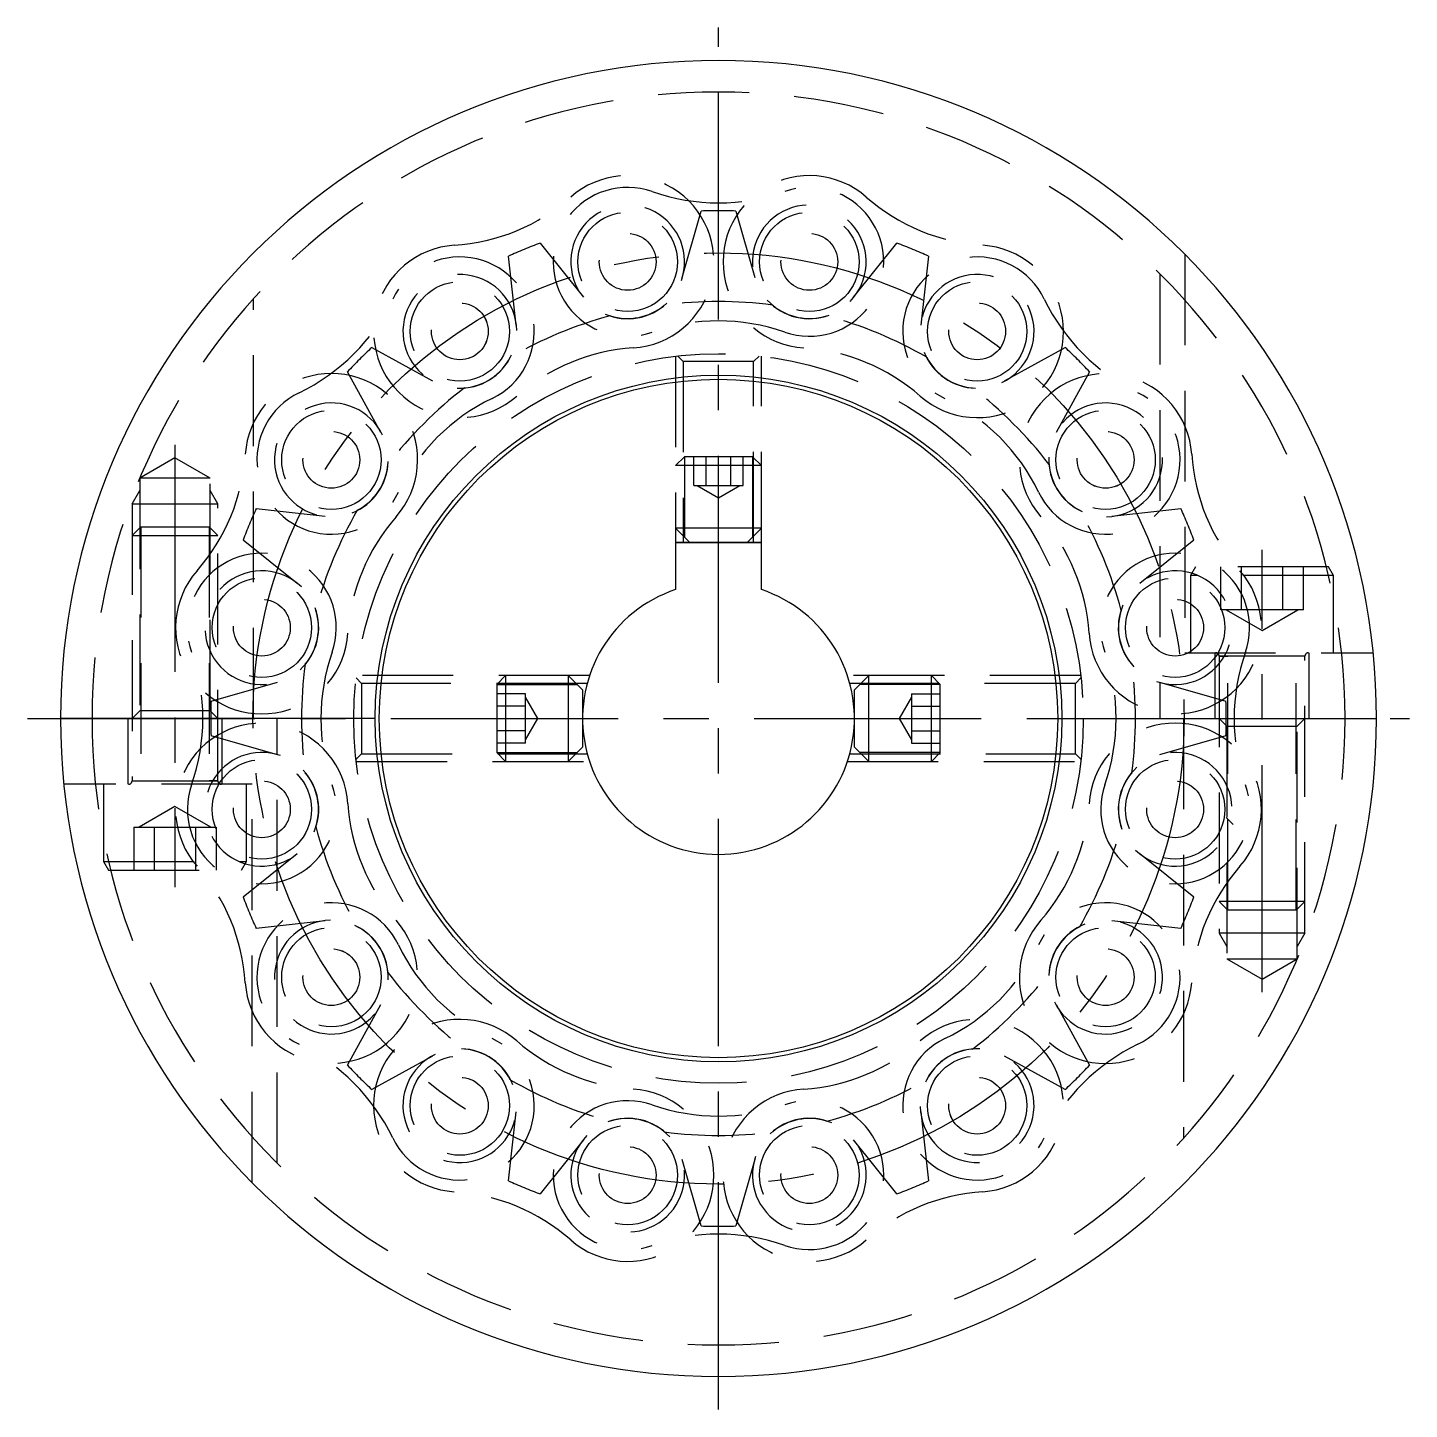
# Model space of a CAD drawing. Extents: x -3 to 220, y -8 to 220.
# Drawn here: x 123.4 to 220, y 7.7 to 104.3 of the extents above; entities that cross this region are included whole.
import ezdxf

# ---------------------------------------------------------------- set-up
doc = ezdxf.new("R2010")
doc.units = 0
doc.header["$LTSCALE"] = 0.5
doc.linetypes.add('CENTER', pattern=[50.8, 31.75, -6.35, 6.35, -6.35])
doc.linetypes.add('DASHED', pattern=[19.05, 12.7, -6.35])
for name, color, linetype in [('MSM_CENTER', 1, 'CENTER'), ('MSM_CONTINUOUS', 7, 'CONTINUOUS'), ('MSM_DASHED', 4, 'DASHED')]:
    doc.layers.add(name, color=color, linetype=linetype)

msp = doc.modelspace()

# ---------------------------------------------------------------- linework, layer by layer
at = {"layer": 'MSM_CENTER'}
for p, q in [((171.7, 7.7), (171.7, 104.3)), ((133.7, 75.13), (133.7, 44.2)), ((209.7, 36.87), (209.7, 67.8)), ((123.4, 56), (220, 56))]:
    msp.add_line(p, q, dxfattribs=at)
msp.add_circle((171.7, 56), 32.55, dxfattribs=at)
at = {"layer": 'MSM_CONTINUOUS'}
for p, q in [((174.7, 68.3), (168.7, 68.3)), ((168.7, 68.3), (168.7, 65.014)), ((174.7, 65.014), (174.7, 68.3)), ((147.7, 56), (125.7, 56)), ((147.7, 56), (125.7, 56)), ((195.7, 56), (217.7, 56)), ((195.7, 56), (217.7, 56))]:
    msp.add_line(p, q, dxfattribs=at)
for radius in [24, 23.717]:
    msp.add_circle((171.7, 56), radius, dxfattribs=at)
for radius, start, end in [(46, 0, 180), (9.5, 108.40848, 71.59152), (46, 180, 0)]:
    msp.add_arc((171.7, 56), radius, start, end, dxfattribs=at)
at = {"layer": 'MSM_DASHED'}
for p, q in [((169.154, 86.825), (170.499, 91.48)), ((172.901, 91.48), (174.246, 86.825)), ((159.232, 89.239), (162.255, 85.453)), ((181.144, 85.453), (184.168, 89.239)), ((157.551, 83.505), (157.013, 88.319)), ((186.387, 88.319), (185.848, 83.505)), ((204.3, 88.442), (204.3, 60.6)), ((202.55, 87.092), (202.55, 56)), ((139.2, 56), (139.2, 85.363)), ((147.461, 81.937), (151.703, 79.597)), ((168.7, 81.323), (168.7, 68.3)), ((168.863, 81.337), (169.241, 80.959)), ((174.158, 80.959), (174.537, 81.337)), ((174.7, 68.3), (174.7, 81.323)), ((191.696, 79.597), (195.938, 81.937)), ((148.103, 75.997), (145.763, 80.239)), ((169.241, 80.959), (169.241, 68.3)), ((174.158, 80.959), (169.241, 80.959)), ((174.158, 68.3), (174.158, 80.959)), ((197.637, 80.239), (195.297, 75.997)), ((133.7, 74.219), (131.241, 72.8)), ((136.158, 72.8), (133.7, 74.219)), ((169.313, 74.3), (168.7, 73.686)), ((174.7, 73.686), (168.7, 73.686)), ((174.086, 74.3), (169.313, 74.3)), ((169.313, 74.3), (169.313, 68.686)), ((169.313, 74.3), (169.313, 68.686)), ((169.968, 72.3), (169.968, 74.3)), ((170.834, 72.3), (170.834, 74.3)), ((172.566, 72.3), (172.566, 74.3)), ((173.432, 72.3), (173.432, 74.3)), ((174.7, 73.686), (174.086, 74.3)), ((174.086, 74.3), (174.086, 68.686)), ((174.086, 74.3), (174.086, 68.686)), ((136.158, 72.8), (131.241, 72.8)), ((131.241, 72.8), (131.241, 56.542)), ((136.158, 56.542), (136.158, 72.8)), ((130.7, 71), (131.241, 71.938)), ((136.7, 71), (136.158, 71.938)), ((169.968, 72.3), (173.432, 72.3)), ((170.2, 72.3), (171.7, 71.434)), ((171.7, 71.434), (173.2, 72.3)), ((130.7, 71), (130.7, 51.65)), ((130.7, 71), (136.7, 71)), ((136.7, 51.65), (136.7, 71)), ((139.38, 70.687), (144.195, 70.148)), ((199.204, 70.148), (204.019, 70.687)), ((131.313, 69.4), (130.7, 68.786)), ((130.7, 68.786), (136.7, 68.786)), ((131.313, 69.4), (136.086, 69.4)), ((131.313, 69.4), (131.313, 51.65)), ((131.313, 69.4), (131.313, 51.65)), ((136.7, 68.786), (136.086, 69.4)), ((136.086, 69.4), (136.086, 51.65)), ((136.086, 69.4), (136.086, 51.65)), ((168.7, 69.3), (169.7, 68.3)), ((174.7, 69.3), (168.7, 69.3)), ((173.7, 68.3), (174.7, 69.3)), ((142.247, 65.444), (138.461, 68.468)), ((168.7, 68.3), (174.7, 68.3)), ((168.7, 68.3), (174.7, 68.3)), ((168.7, 68.3), (174.7, 68.3)), ((204.938, 68.468), (201.153, 65.444)), ((205.046, 66.6), (204.7, 66)), ((204.7, 66), (204.7, 60.6)), ((214.7, 66), (204.7, 66)), ((214.353, 66.6), (205.046, 66.6)), ((206.813, 63.6), (206.813, 66.6)), ((208.256, 63.6), (208.256, 66.6)), ((211.143, 63.6), (211.143, 66.6)), ((212.587, 63.6), (212.587, 66.6)), ((214.7, 66), (214.353, 66.6)), ((214.7, 60.6), (214.7, 66)), ((212.587, 63.6), (206.813, 63.6)), ((207.2, 63.6), (209.7, 62.157)), ((209.7, 62.157), (212.2, 63.6)), ((204.3, 60.6), (217.469, 60.6)), ((206.4, 60.6), (206.4, 56)), ((206.7, 60.35), (206.7, 41)), ((212.7, 60.35), (206.7, 60.35)), ((206.7, 60.35), (207.313, 60.35)), ((206.7, 60.35), (207.313, 60.35)), ((207.313, 42.6), (207.313, 60.35)), ((207.313, 42.6), (207.313, 60.35)), ((212.086, 42.6), (212.086, 60.35)), ((212.7, 60.35), (212.086, 60.35)), ((212.086, 42.6), (212.086, 60.35)), ((212.7, 60.35), (212.086, 60.35)), ((212.7, 41), (212.7, 60.35)), ((213, 56), (213, 60.6)), ((162.686, 59), (146.377, 59)), ((156.813, 59), (156.2, 58.386)), ((156.813, 59), (156.813, 53)), ((162.2, 58), (161.2, 59)), ((161.2, 59), (161.2, 53)), ((197.023, 59), (180.714, 59)), ((182.2, 59), (181.2, 58)), ((182.2, 53), (182.2, 59)), ((187.2, 58.386), (186.586, 59)), ((186.586, 53), (186.586, 59)), ((136.22, 57.201), (140.874, 58.546)), ((146.741, 58.458), (146.363, 58.837)), ((162.522, 58.458), (146.741, 58.458)), ((146.741, 58.458), (146.741, 53.541)), ((156.2, 58.386), (156.2, 53.614)), ((156.2, 58.386), (161.813, 58.386)), ((162.2, 58), (162.2, 54)), ((196.658, 58.458), (180.877, 58.458)), ((181.2, 54), (181.2, 58)), ((187.2, 58.386), (181.586, 58.386)), ((187.2, 53.614), (187.2, 58.386)), ((197.036, 58.837), (196.658, 58.458)), ((196.658, 53.541), (196.658, 58.458)), ((202.525, 58.546), (207.179, 57.201)), ((158.2, 57.732), (156.2, 57.732)), ((158.2, 54.268), (158.2, 57.732)), ((159.066, 56), (158.2, 57.5)), ((185.2, 57.5), (184.334, 56)), ((185.2, 57.732), (187.2, 57.732)), ((185.2, 57.732), (185.2, 54.268)), ((131.241, 56.542), (130.7, 56)), ((136.158, 56.542), (131.241, 56.542)), ((136.7, 56), (136.158, 56.542)), ((158.2, 56.866), (156.2, 56.866)), ((185.2, 56.866), (187.2, 56.866)), ((130.4, 56), (130.4, 51.4)), ((137, 51.4), (137, 56)), ((140.85, 24.908), (140.85, 56)), ((158.2, 55.134), (156.2, 55.134)), ((158.2, 54.5), (159.066, 56)), ((184.334, 56), (185.2, 54.5)), ((185.2, 55.134), (187.2, 55.134)), ((204.2, 56), (204.2, 26.637)), ((206.7, 56), (207.241, 55.458)), ((207.241, 55.458), (207.241, 39.2)), ((207.241, 55.458), (212.158, 55.458)), ((212.158, 55.458), (212.7, 56)), ((212.158, 39.2), (212.158, 55.458)), ((140.874, 53.454), (136.22, 54.799)), ((158.2, 54.268), (156.2, 54.268)), ((185.2, 54.268), (187.2, 54.268)), ((207.179, 54.799), (202.525, 53.454)), ((146.362, 53.162), (146.741, 53.541)), ((146.741, 53.541), (162.523, 53.541)), ((156.2, 53.614), (156.813, 53)), ((156.2, 53.614), (161.813, 53.614)), ((161.2, 53), (162.2, 54)), ((180.876, 53.541), (196.658, 53.541)), ((181.2, 54), (182.2, 53)), ((187.2, 53.614), (181.586, 53.614)), ((186.586, 53), (187.2, 53.614)), ((196.658, 53.541), (197.037, 53.162)), ((146.377, 53), (162.686, 53)), ((180.714, 53), (197.023, 53)), ((139.1, 51.4), (125.93, 51.4)), ((128.7, 51.4), (128.7, 46)), ((130.7, 51.65), (136.7, 51.65)), ((130.7, 51.65), (131.313, 51.65)), ((130.7, 51.65), (131.313, 51.65)), ((136.7, 51.65), (136.086, 51.65)), ((136.7, 51.65), (136.086, 51.65)), ((138.7, 46), (138.7, 51.4)), ((139.1, 23.558), (139.1, 51.4)), ((133.7, 49.843), (131.2, 48.4)), ((136.2, 48.4), (133.7, 49.843)), ((130.813, 48.4), (130.813, 45.4)), ((130.813, 48.4), (136.587, 48.4)), ((132.256, 48.4), (132.256, 45.4)), ((135.143, 48.4), (135.143, 45.4)), ((136.587, 48.4), (136.587, 45.4)), ((207.2, 49.09), (207.69, 48.6)), ((138.461, 43.532), (142.247, 46.556)), ((201.153, 46.556), (204.938, 43.532)), ((128.7, 46), (138.7, 46)), ((128.7, 46), (129.046, 45.4)), ((138.353, 45.4), (138.7, 46)), ((129.046, 45.4), (138.353, 45.4)), ((212.7, 43.214), (206.7, 43.214)), ((206.7, 43.214), (207.313, 42.6)), ((212.086, 42.6), (207.313, 42.6)), ((212.086, 42.6), (212.7, 43.214)), ((144.195, 41.852), (139.38, 41.313)), ((204.019, 41.313), (199.204, 41.852)), ((212.7, 41), (206.7, 41)), ((206.7, 41), (207.241, 40.062)), ((212.7, 41), (212.158, 40.062)), ((207.241, 39.2), (212.158, 39.2)), ((207.241, 39.2), (209.7, 37.781)), ((209.7, 37.781), (212.158, 39.2)), ((145.763, 31.761), (148.103, 36.003)), ((195.297, 36.003), (197.637, 31.761)), ((151.703, 32.403), (147.461, 30.063)), ((195.938, 30.063), (191.696, 32.403)), ((157.013, 23.681), (157.551, 28.495)), ((185.848, 28.495), (186.387, 23.681)), ((162.255, 26.547), (159.232, 22.761)), ((184.168, 22.761), (181.144, 26.547)), ((170.499, 20.52), (169.154, 25.175)), ((174.246, 25.175), (172.901, 20.52))]:
    msp.add_line(p, q, dxfattribs=at)
for centre, radius in [((165.35, 87.925), 3.475), ((178.05, 87.925), 3.475), ((165.35, 87.925), 1.985), ((178.05, 87.925), 1.985), ((178.051, 87.925), 1.985), ((153.616, 83.065), 3.475), ((189.784, 83.065), 3.475), ((153.616, 83.065), 1.985), ((153.617, 83.065), 1.985), ((189.784, 83.065), 1.985), ((171.7, 56), 25.5), ((144.635, 74.084), 3.475), ((198.764, 74.084), 3.475), ((144.635, 74.084), 1.985), ((198.764, 74.084), 1.985), ((198.765, 74.083), 1.985), ((139.775, 62.35), 3.475), ((203.625, 62.35), 3.475), ((139.775, 62.351), 1.985), ((139.775, 62.35), 1.985), ((203.625, 62.35), 1.985), ((139.775, 49.65), 3.475), ((203.625, 49.65), 3.475), ((139.775, 49.65), 1.985), ((203.624, 49.649), 1.985), ((203.625, 49.65), 1.985), ((144.635, 37.916), 3.475), ((198.764, 37.916), 3.475), ((144.635, 37.917), 1.985), ((144.635, 37.916), 1.985), ((198.764, 37.916), 1.985), ((153.616, 28.935), 3.475), ((189.784, 28.935), 3.475), ((153.616, 28.935), 1.985), ((189.783, 28.935), 1.985), ((189.784, 28.935), 1.985), ((165.35, 24.075), 3.475), ((178.05, 24.075), 3.475), ((165.349, 24.075), 1.985), ((178.05, 24.075), 1.985)]:
    msp.add_circle(centre, radius, dxfattribs=at)
for centre, radius, start, end in [((171.7, 56), 43.8, 0, 180), ((165.35, 87.925), 6.03, 273.72547, 131.27453), ((178.051, 87.925), 6.03, 48.72547, 266.27453), ((165.35, 87.925), 5.205, 70.69219, 289.30781), ((171.7, 106.05), 14, 250.69219, 289.30781), ((178.05, 87.925), 5.205, 250.69219, 109.30781), ((152.335, 102.753), 13.7, 273.72547, 311.27453), ((165.35, 87.925), 3.975, 340.81759, 223.21109), ((178.05, 87.925), 3.975, 315.87256, 198.87675), ((191.066, 102.753), 13.7, 228.72547, 266.27453), ((171.7, 56), 35.5, 88.06131, 91.93869), ((153.617, 83.065), 6.03, 93.72547, 311.27453), ((171.7, 56), 35.5, 110.56131, 114.43869), ((171.7, 56), 35.5, 65.56131, 69.43869), ((189.784, 83.065), 6.03, 228.72547, 86.27453), ((153.616, 83.065), 5.205, 295.69219, 154.30781), ((189.784, 83.065), 5.205, 25.69219, 244.30781), ((153.616, 83.065), 3.975, 0.87331, 243.87715), ((189.784, 83.065), 3.975, 295.81755, 178.2109), ((136.309, 91.391), 14, 295.69219, 334.30781), ((165.35, 87.925), 3.975, 246.56472, 313.33951), ((171.7, 56), 29.15, 82.52635, 97.47365), ((178.05, 87.925), 3.975, 222.38022, 290.52344), ((207.09, 91.391), 14, 205.69219, 244.30781), ((171.7, 56), 29.15, 105.02635, 119.97365), ((165.35, 87.925), 3.96, 252.24964, 310.25036), ((178.05, 87.925), 3.96, 229.74964, 287.75036), ((171.7, 56), 29.15, 60.02635, 74.97365), ((171.7, 69.8), 14, 70.69219, 109.30781), ((171.7, 56), 35.5, 133.06131, 136.93869), ((153.616, 83.065), 3.975, 267.37978, 335.52382), ((153.616, 83.064), 3.96, 274.74964, 332.75036), ((166.632, 68.237), 13.7, 93.72547, 131.27453), ((176.769, 68.236), 13.7, 48.72547, 86.27453), ((189.784, 83.065), 3.975, 201.56484, 268.33939), ((189.784, 83.064), 3.96, 207.24964, 265.25036), ((171.7, 56), 35.5, 43.06131, 46.93869), ((144.635, 74.084), 6.03, 318.72547, 176.27453), ((198.765, 74.083), 6.03, 3.72547, 221.27453), ((144.635, 74.084), 5.205, 115.69219, 334.30781), ((171.7, 56), 29.15, 127.52635, 142.47365), ((161.942, 65.758), 14, 115.69219, 154.30781), ((181.458, 65.758), 14, 25.69219, 64.30781), ((171.7, 56), 29.15, 37.52635, 52.47365), ((198.764, 74.084), 5.205, 205.69219, 64.30781), ((144.635, 74.084), 3.975, 25.81755, 268.2109), ((198.764, 74.084), 3.975, 270.87331, 153.87715), ((124.947, 75.366), 13.7, 318.72547, 356.27453), ((218.453, 75.365), 13.7, 183.72547, 221.27453), ((144.635, 74.084), 3.975, 291.56484, 358.33939), ((144.635, 74.084), 3.96, 297.24964, 355.25036), ((198.764, 74.084), 3.975, 177.37978, 245.52382), ((198.764, 74.084), 3.96, 184.74964, 242.75036), ((171.7, 56), 35.5, 155.56131, 159.43869), ((171.7, 56), 29.15, 150.02635, 164.97365), ((171.7, 56), 29.15, 15.02635, 29.97365), ((171.7, 56), 35.5, 20.56131, 24.43869), ((159.464, 61.069), 13.7, 138.72547, 176.27453), ((183.936, 61.068), 13.7, 3.72547, 41.27453), ((139.775, 62.35), 5.205, 340.69219, 199.30781), ((203.625, 62.35), 5.205, 340.69219, 199.30781), ((139.775, 62.351), 6.03, 138.72547, 356.27453), ((139.775, 62.35), 3.975, 45.87256, 288.87675), ((203.625, 62.35), 6.03, 183.72547, 41.27453), ((203.625, 62.35), 3.975, 250.81759, 133.21109), ((203.625, 62.35), 3.975, 156.56472, 223.33951), ((139.775, 62.35), 3.975, 312.38022, 20.52344), ((139.775, 62.35), 3.96, 319.74964, 17.75036), ((203.624, 62.35), 3.96, 162.24964, 220.25036), ((121.65, 56), 14, 340.69219, 19.30781), ((157.9, 56), 14, 160.69219, 199.30781), ((185.5, 56), 14, 340.69219, 19.30781), ((206.45, 60.35), 0.25, 0, 90), ((221.75, 56), 14, 160.69219, 199.30781), ((212.95, 60.35), 0.25, 90, 180), ((171.7, 56), 29.15, 172.52635, 187.47365), ((171.7, 56), 29.15, 352.52635, 7.47365), ((171.7, 56), 35.5, 178.06131, 181.93869), ((171.7, 56), 35.5, 358.06131, 1.93869), ((171.7, 56), 43.8, 180, 0), ((139.775, 49.65), 6.03, 3.72547, 221.27453), ((203.624, 49.649), 6.03, 318.72547, 176.27453), ((139.775, 49.65), 3.975, 70.81759, 313.21109), ((203.625, 49.65), 3.975, 225.87256, 108.87675), ((139.775, 49.65), 3.975, 336.56472, 43.33951), ((139.775, 49.65), 3.96, 342.24964, 40.25036), ((203.625, 49.65), 3.975, 132.38022, 200.52344), ((203.624, 49.65), 3.96, 139.74964, 197.75036), ((130.45, 51.65), 0.25, 270, 0), ((139.775, 49.65), 5.205, 160.69219, 19.30781), ((136.95, 51.65), 0.25, 180, 270), ((203.625, 49.65), 5.205, 160.69219, 19.30781), ((159.463, 50.932), 13.7, 183.72547, 221.27453), ((183.936, 50.931), 13.7, 318.72547, 356.27453), ((171.7, 56), 29.15, 195.02635, 209.97365), ((171.7, 56), 29.15, 330.02635, 344.97365), ((124.947, 36.635), 13.7, 3.72547, 41.27453), ((218.453, 36.634), 13.7, 138.72547, 176.27453), ((171.7, 56), 35.5, 200.56131, 204.43869), ((171.7, 56), 35.5, 335.56131, 339.43869), ((144.635, 37.916), 5.205, 25.69219, 244.30781), ((198.764, 37.916), 5.205, 295.69219, 154.30781), ((144.635, 37.917), 6.03, 183.72547, 41.27453), ((144.635, 37.916), 3.975, 90.87331, 333.87715), ((198.764, 37.916), 6.03, 138.72547, 356.27453), ((198.764, 37.916), 3.975, 111.56484, 178.33939), ((198.764, 37.916), 3.975, 205.81755, 88.2109), ((144.635, 37.916), 3.975, 357.37978, 65.52382), ((144.635, 37.916), 3.96, 4.74964, 62.75036), ((198.764, 37.916), 3.96, 117.24964, 175.25036), ((161.942, 46.242), 14, 205.69219, 244.30781), ((181.458, 46.242), 14, 295.69219, 334.30781), ((171.7, 56), 29.15, 217.52635, 232.47365), ((171.7, 56), 29.15, 307.52635, 322.47365), ((153.616, 28.935), 6.03, 48.72547, 266.27453), ((189.783, 28.935), 6.03, 273.72547, 131.27453), ((136.309, 20.609), 14, 25.69219, 64.30781), ((153.616, 28.935), 5.205, 205.69219, 64.30781), ((153.616, 28.935), 3.975, 21.56484, 88.33939), ((153.616, 28.936), 3.96, 27.24964, 85.25036), ((166.631, 43.764), 13.7, 228.72547, 266.27453), ((176.768, 43.763), 13.7, 273.72547, 311.27453), ((189.784, 28.935), 5.205, 115.69219, 334.30781), ((189.784, 28.935), 3.975, 87.37978, 155.52382), ((189.784, 28.936), 3.96, 94.74964, 152.75036), ((207.09, 20.609), 14, 115.69219, 154.30781), ((153.616, 28.935), 3.975, 115.81755, 358.2109), ((189.784, 28.935), 3.975, 180.87331, 63.87715), ((171.7, 56), 35.5, 223.06131, 226.93869), ((171.7, 56), 35.5, 313.06131, 316.93869), ((171.7, 56), 29.15, 240.02635, 254.97365), ((165.349, 24.075), 6.03, 228.72547, 86.27453), ((178.05, 24.075), 6.03, 93.72547, 311.27453), ((171.7, 56), 29.15, 285.02635, 299.97365), ((165.35, 24.075), 5.205, 70.69219, 289.30781), ((171.7, 42.2), 14, 250.69219, 289.30781), ((178.05, 24.075), 5.205, 250.69219, 109.30781), ((165.35, 24.075), 3.975, 42.38022, 110.52344), ((165.35, 24.075), 3.96, 49.74964, 107.75036), ((178.05, 24.075), 3.975, 66.56472, 133.33951), ((178.05, 24.075), 3.96, 72.24964, 130.25036), ((171.7, 56), 29.15, 262.52635, 277.47365), ((165.35, 24.075), 3.975, 135.87256, 18.87675), ((178.05, 24.075), 3.975, 160.81759, 43.21109), ((171.7, 56), 35.5, 245.56131, 249.43869), ((171.7, 56), 35.5, 290.56131, 294.43869), ((152.334, 9.247), 13.7, 48.72547, 86.27453), ((191.065, 9.247), 13.7, 93.72547, 131.27453), ((171.7, 56), 35.5, 268.06131, 271.93869), ((171.7, 5.95), 14, 70.69219, 109.30781)]:
    msp.add_arc(centre, radius, start, end, dxfattribs=at)

doc.saveas('drawing.dxf')
